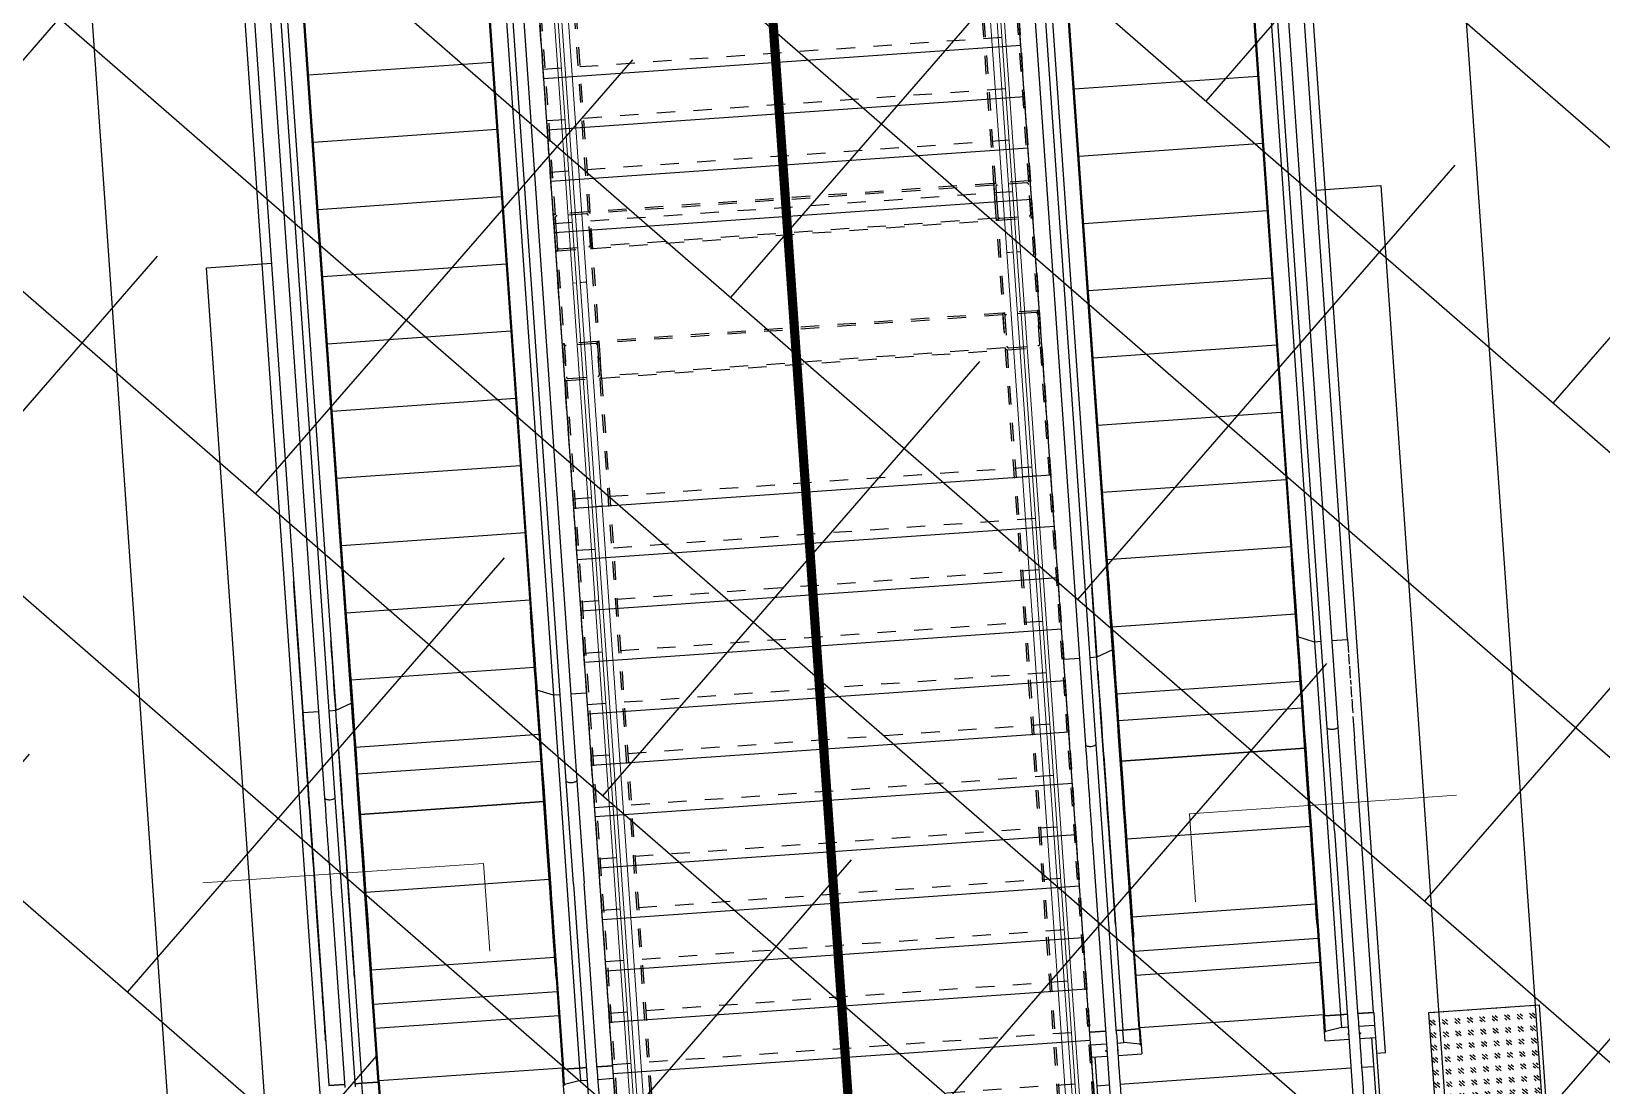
# Model space of a CAD drawing. Header units: millimetres. Extents: x 50357 to 985146, y 723188 to 1803594.
# Drawn here: x 834548.8 to 834557.34, y 818121.44 to 818127.16 of the extents above; entities that cross this region are included whole.
import ezdxf
from ezdxf.xclip import XClip

# ---------------------------------------------------------------- set-up
doc = ezdxf.new("R2010")
doc.units = ezdxf.units.MM
doc.header["$LTSCALE"] = 3
doc.header["$MEASUREMENT"] = 0
for name, pattern in [('DASHED2', [0.375, 0.25, -0.125]), ('Grid Line', [22.225, 12.7, -3.175, 3.175, -3.175]), ('XXASB-PIW-ARC-DWG-1012-MWP-XXXX-WS3-XC$0$XXXXX-PIW-P-ASB_BRIDGE_STAIR_ESCALATOR-XXX$0$Member Hidden', [4.5, 2.5, -2])]:
    doc.linetypes.add(name, pattern=pattern)
doc.layers.add('-Excluded area line', color=7, linetype='DASHED2', lineweight=40)
doc.layers.add('-Section line', color=7, linetype='Continuous')
doc.layers.add('00_Xref', color=7, linetype='Continuous')
for name, color, linetype, true_color in [('WKD071__', 7, 'Continuous', 0x6e6e6e), ('XXASB-PIW-ARC-DWG-1012-MWP-XXXX-WS3-XC$0$XXXXX-PIW-P-ASB_BRIDGE_STAIR_ESCALATOR-XXX$0$A-GENM', 7, 'Continuous', 0x6e6e6e), ('XXASB-PIW-ARC-DWG-1012-MWP-XXXX-WS3-XC$0$XXXXX-PIW-P-ASB_BRIDGE_STAIR_ESCALATOR-XXX$0$ADS240', 7, 'XXASB-PIW-ARC-DWG-1012-MWP-XXXX-WS3-XC$0$XXXXX-PIW-P-ASB_BRIDGE_STAIR_ESCALATOR-XXX$0$Member Hidden', 0x6e6e6e), ('XXASB-PIW-ARC-DWG-1012-MWP-XXXX-WS3-XC$0$XXXXX-PIW-P-ASB_BRIDGE_STAIR_ESCALATOR-XXX$0$ADS240_F', 7, 'Continuous', 0x6e6e6e), ('XXASB-PIW-ARC-DWG-1012-MWP-XXXX-WS3-XC$0$XXXXX-PIW-P-ASB_BRIDGE_STAIR_ESCALATOR-XXX$0$ADS292_H', 7, 'XXASB-PIW-ARC-DWG-1012-MWP-XXXX-WS3-XC$0$XXXXX-PIW-P-ASB_BRIDGE_STAIR_ESCALATOR-XXX$0$Member Hidden', 0x6e6e6e), ('XXASB-PIW-ARC-DWG-1012-MWP-XXXX-WS3-XC$0$XXXXX-PIW-P-ASB_BRIDGE_STAIR_ESCALATOR-XXX$0$ADS292_H1', 7, 'XXASB-PIW-ARC-DWG-1012-MWP-XXXX-WS3-XC$0$XXXXX-PIW-P-ASB_BRIDGE_STAIR_ESCALATOR-XXX$0$Member Hidden', 0x6e6e6e), ('XXASB-PIW-ARC-DWG-1012-MWP-XXXX-WS3-XC$0$XXXXX-PIW-P-ASB_BRIDGE_STAIR_ESCALATOR-XXX$0$M-EQPM', 7, 'Continuous', 0x6e6e6e), ('XXASB-PIW-ARC-DWG-1012-MWP-XXXX-WS3-XC$0$XXXXX-PIW-P-ASB_BRIDGE_STAIR_ESCALATOR-XXX$0$Q-SPCQ', 7, 'Continuous', 0x6e6e6e), ('XXASB-PIW-ARC-DWG-1012-MWP-XXXX-WS3-XC$0$XXXXX-PIW-P-ASB_BRIDGE_STAIR_ESCALATOR-XXX$0$Q-SPCQ-1', 7, 'Continuous', 0x6e6e6e)]:
    doc.layers.add(name, color=color, linetype=linetype, true_color=true_color)
doc.layers.add('XXASB-PIW-ARC-DWG-1012-MWP-XXXX-WS3-XC$0$ADS030__', color=7, linetype='Continuous', lineweight=13, true_color=0x6e6e6e)
doc.layers.add('XXASB-PIW-ARC-DWG-1012-MWP-XXXX-WS3-XC$0$XXXXX-PIW-P-ASB_BRIDGE_DECK_ARC-XXX$0$A-FLOR-HRAL', color=7, linetype='Continuous', lineweight=13, true_color=0x6e6e6e)

# ---------------------------------------------------------------- blocks, each defined once
blk = doc.blocks.new('x-baseplan')
blk.add_lwpolyline([(834550.5505, 818213.8099), (834557.1707, 818119.1058), (834549.7388, 818118.5863), (834547.9798, 818143.7498), (834547.5808, 818143.722), (834547.5407, 818144.2956), (834539.9643, 818143.7659), (834540.0207, 818142.9597), (834532.4541, 818142.4509), (834523.9731, 818144.3196), (834526.2542, 818154.6723), (834539.4112, 818151.6754), (834539.6457, 818148.3218), (834547.2222, 818148.8514), (834547.1833, 818149.4081), (834547.5823, 818149.436), (834542.9962, 818215.0413), (834543.2207, 818215.057), (834550.326, 818213.7942), (834550.5505, 818213.8099)])
blk = doc.blocks.new('XXASB-PIW-ARC-DWG-1012-MWP-XXXX-WS3-XC$0$XXXXX-PIW-P-ASB_BRIDGE_DECK_ARC-XXX$0$HANDRAIL - HANDRAIL-3273728-DECK F_F_L__ARC')
at = {"layer": 'XXASB-PIW-ARC-DWG-1012-MWP-XXXX-WS3-XC$0$XXXXX-PIW-P-ASB_BRIDGE_DECK_ARC-XXX$0$A-FLOR-HRAL'}
for p, q in [((-668972.4, 86090.1), (-668972.5, 81890.1)), ((-668937.5, 81890.1), (-668937.4, 86090.1)), ((-668917.5, 81887.6), (-668917.4, 86087.6)), ((-668917.5, 81887.6), (-668917.4, 86087.6)), ((-668897.4, 86087.6), (-668897.5, 81887.6)), ((-668972.5, 81890.1), (-668972.5, 80670.1)), ((-668937.5, 80670.1), (-668937.5, 81890.1)), ((-668917.5, 80667.6), (-668917.5, 81887.6)), ((-668917.5, 80667.6), (-668917.5, 81887.6)), ((-668897.5, 81887.6), (-668917.5, 81887.6)), ((-668897.5, 81887.6), (-668897.5, 80667.6)), ((-668972.5, 80670.1), (-668972.5, 76470.1)), ((-668937.5, 76470.1), (-668937.5, 80670.1)), ((-668917.5, 76187.7), (-668917.5, 80667.6)), ((-668917.5, 76187.7), (-668917.5, 80667.6)), ((-668917.5, 80667.6), (-668897.5, 80667.6)), ((-668897.5, 80667.6), (-668897.5, 76187.7))]:
    blk.add_line(p, q, dxfattribs=at)
for points in [[(-668962.5, 81887.6), (-668964.2, 81887.6), (-668966.8, 81887.8), (-668969.6, 81888.3), (-668971.2, 81888.8), (-668972.2, 81889.4), (-668972.5, 81889.9), (-668972.5, 81890.1)], [(-668962.5, 80667.6), (-668964.2, 80667.6), (-668966.8, 80667.8), (-668969.6, 80668.3), (-668971.2, 80668.8), (-668972.2, 80669.4), (-668972.5, 80669.9), (-668972.5, 80670.1)]]:
    blk.add_open_spline(points, degree=3, knots=[0, 0, 0, 0, 0.1666667, 0.25, 0.3333333, 0.4166667, 0.5, 0.5, 0.5, 0.5], dxfattribs=at)
for points in [[(-668937.5, 81890.1), (-668937.5, 81889.9), (-668937.7, 81889.4), (-668938.7, 81888.8), (-668940.3, 81888.3), (-668957.4, 81887.9), (-668959.8, 81887.6), (-668961.6, 81887.6), (-668962.5, 81887.6)], [(-668937.5, 80670.1), (-668937.5, 80669.9), (-668937.7, 80669.4), (-668938.7, 80668.8), (-668940.3, 80668.3), (-668957.4, 80667.9), (-668959.9, 80667.6), (-668961.6, 80667.6), (-668962.5, 80667.6)]]:
    blk.add_open_spline(points, degree=3, dxfattribs=at)
blk = doc.blocks.new('XXASB-PIW-ARC-DWG-1012-MWP-XXXX-WS3-XC$0$XXXXX-PIW-P-ASB_BRIDGE_DECK_ARC-XXX$0$HANDRAIL1 - HANDRAIL-3274031-DECK F_F_L__ARC')
at = {"layer": 'XXASB-PIW-ARC-DWG-1012-MWP-XXXX-WS3-XC$0$XXXXX-PIW-P-ASB_BRIDGE_DECK_ARC-XXX$0$A-FLOR-HRAL'}
for p, q in [((-671148, 81887.6), (-671148, 86087.6)), ((-671128, 81887.6), (-671128, 86087.6)), ((-671128, 86087.6), (-671128, 81887.6)), ((-671108, 86090.1), (-671108, 81890.1)), ((-671073, 81890.1), (-671073, 86090.1)), ((-671148, 80667.6), (-671148, 81887.6)), ((-671128, 81887.6), (-671148, 81887.6)), ((-671128, 80667.6), (-671128, 81887.6)), ((-671128, 81887.6), (-671128, 80667.6)), ((-671108, 81890.1), (-671108, 80670.1)), ((-671073, 80670.1), (-671073, 81890.1)), ((-671148, 76167.6), (-671148, 80667.6)), ((-671148, 80667.6), (-671128, 80667.6)), ((-671128, 80667.6), (-671128, 76167.6)), ((-671108, 80670.1), (-671108, 76470.1)), ((-671073, 76470.1), (-671073, 80670.1))]:
    blk.add_line(p, q, dxfattribs=at)
for points in [[(-671098, 81887.6), (-671099.7, 81887.6), (-671102.4, 81887.8), (-671105.1, 81888.3), (-671106.8, 81888.8), (-671107.8, 81889.4), (-671108, 81889.9), (-671108, 81890.1)], [(-671098, 80667.6), (-671099.7, 80667.6), (-671102.4, 80667.8), (-671105.2, 80668.3), (-671106.8, 80668.8), (-671107.8, 80669.4), (-671108, 80669.9), (-671108, 80670.1)]]:
    blk.add_open_spline(points, degree=3, knots=[0, 0, 0, 0, 0.1666667, 0.25, 0.3333333, 0.4166667, 0.5, 0.5, 0.5, 0.5], dxfattribs=at)
for points in [[(-671073, 81890.1), (-671073, 81889.9), (-671073.2, 81889.4), (-671074.2, 81888.8), (-671075.8, 81888.3), (-671077.9, 81887.9), (-671080.4, 81887.6), (-671097.1, 81887.6), (-671098, 81887.6)], [(-671073, 80670.1), (-671073, 80669.9), (-671073.2, 80669.4), (-671074.2, 80668.8), (-671075.8, 80668.3), (-671077.9, 80667.9), (-671080.4, 80667.6), (-671097.1, 80667.6), (-671098, 80667.6)]]:
    blk.add_open_spline(points, degree=3, dxfattribs=at)
blk = doc.blocks.new('XXASB-PIW-ARC-DWG-1012-MWP-XXXX-WS3-XC$0$XXXXX-PIW-P-ASB_BRIDGE_DECK_ARC-XXX')
at = {"layer": 'XXASB-PIW-ARC-DWG-1012-MWP-XXXX-WS3-XC$0$XXXXX-PIW-P-ASB_BRIDGE_DECK_ARC-XXX$0$A-FLOR-HRAL', "rotation": 3.999000000000387}
for name, p in [('XXASB-PIW-ARC-DWG-1012-MWP-XXXX-WS3-XC$0$XXXXX-PIW-P-ASB_BRIDGE_DECK_ARC-XXX$0$HANDRAIL - HANDRAIL-3273728-DECK F_F_L__ARC', (835227159.6, 818090927.1)), ('XXASB-PIW-ARC-DWG-1012-MWP-XXXX-WS3-XC$0$XXXXX-PIW-P-ASB_BRIDGE_DECK_ARC-XXX$0$HANDRAIL1 - HANDRAIL-3274031-DECK F_F_L__ARC', (835226970.6, 818090913.9))]:
    blk.add_blockref(name, p, dxfattribs=at)
blk = doc.blocks.new('XXASB-PIW-ARC-DWG-1012-MWP-XXXX-WS3-XC$0$XXXXX-PIW-P-ASB_BRIDGE_STAIR_ESCALATOR-XXX$0$KONEGL-TravelMaster110_Escalator_Single_metric - TM110 - 101384-1810381-DECK F_F_L__STR')
at = {"layer": 'XXASB-PIW-ARC-DWG-1012-MWP-XXXX-WS3-XC$0$XXXXX-PIW-P-ASB_BRIDGE_STAIR_ESCALATOR-XXX$0$Q-SPCQ-1'}
h = blk.add_hatch(dxfattribs=at)
h.set_pattern_fill('FP_2', color=256, style=0, pattern_type=2)
h.set_pattern_definition([(270, (-87448.5, -668099.4), (300, 2e-14), [])])
h.paths.add_polyline_path([(-10278.6, 687.4), (-9957.2, 687.4), (-9957.2, 755), (-10278.6, 755)], flags=0)
h.paths.add_polyline_path([(-11111.5, -755), (-9957.2, -755), (-9957.2, -687.4), (-10293.5, -686.3), (-10299.4, -683.1), (-10303.5, -679.3), (-10310.2, -666.3), (-10309.7, -648.6), (-10307, -642.2), (-10300.6, -634.3), (-10290.9, -629.2), (-9957.2, -628.2), (-9957.2, -500), (-9530.7, -500), (-9530.7, 500), (-9957.2, 500), (-9957.2, 629.2), (-10292.2, 629.8), (-10300.6, 634.3), (-10307.7, 643.1), (-10311.1, 655), (-10311.1, 658.3), (-10309.7, 667.5), (-10302.5, 680.3), (-10297.9, 684.4), (-10290.9, 687.4), (-10278.6, 687.4), (-10278.6, 755), (-11111.5, 755), (-11111.5, 201.1)], flags=0)
for p, q in [((-9957.2, 773.5), (-9957.2, 687.4)), ((-9890.2, 773.5), (-9890.2, 687.4)), ((-9821.5, 773.5), (-9821.5, 687.3)), ((-9821.5, 687.3), (-9821.5, 771)), ((-7791.7, 687.4), (-7791.7, 771)), ((-9957.2, 755), (-11111.5, 755)), ((-9957.2, 755), (-11111.5, 755)), ((-9837.7, 687.4), (-10290.9, 687.4)), ((-8822.8, 687.4), (-9837.7, 687.4)), ((7327.3, 687.4), (-8262.6, 687.4)), ((-9957.2, 629.2), (-9957.2, 500)), ((-9890.2, 629.2), (-9890.2, 593.5)), ((-9837.7, 629.2), (-8822.8, 629.2)), ((-9821.5, 629.2), (-9821.5, 593.5)), ((-9821.5, 593.5), (-9821.5, 629.2)), ((-8822.8, 629.2), (-8262.6, 629.2)), ((-8262.6, 629.2), (7327.3, 629.2)), ((-7791.7, 593.5), (-7791.7, 629.2)), ((-9905.6, 505), (-9890.2, 593.5)), ((-9890.2, 593.5), (-9821.5, 593.5)), ((-9821.5, 593.5), (-9821.5, 505)), ((-9821.5, 505), (-9821.5, 593.5)), ((-8329, 593.5), (-9821.5, 593.5)), ((-7757, 505), (-7791.7, 593.5)), ((7574.3, 593.5), (-7791.7, 593.5)), ((-9909.5, 500), (-9957.2, 500)), ((-9909.5, 500), (-9908.6, 505)), ((-9821.5, 500), (-9909.5, 500)), ((-9908.6, 505), (-9905.6, 505)), ((-9821.5, 505), (-9905.6, 505)), ((-9821.5, 505), (-9821.5, 500)), ((-9821.5, 500), (-9821.5, 505)), ((-9821.5, 505), (-8329, 505)), ((-9821.5, 500), (-8329, 500)), ((-9530.7, -500), (-9530.7, 500)), ((-9530.7, -500), (-9530.7, 500)), ((-9399.7, -500), (-9399.7, 500)), ((-9210.7, 500), (-9210.7, -500)), ((-8787.1, 500), (-8787.1, -500)), ((-8363.5, -500), (-8363.5, 500)), ((-8363.5, 500), (-8363.5, -500)), ((-8143, 500), (-8143, -500)), ((-7997.5, 500), (-7997.5, -500)), ((-7757, 505), (7607.7, 505)), ((-7748.3, 500), (-7750.2, 505)), ((-7748.3, 500), (7616.1, 500)), ((-7631.4, 500), (-7631.4, -500)), ((-7265.3, 500), (-7265.3, -500)), ((-6899.2, 500), (-6899.2, -500)), ((-6533.1, 500), (-6533.1, -500)), ((-6167.1, 500), (-6167.1, -500)), ((-5801, 500), (-5801, -500)), ((-5434.9, 500), (-5434.9, -500)), ((-5068.8, 500), (-5068.8, -500)), ((-4702.7, 500), (-4702.7, -500)), ((-9957.2, -500), (-9909.5, -500)), ((-9957.2, -500), (-9957.2, -629.2)), ((-9909.5, -500), (-9821.5, -500)), ((-9908.6, -505), (-9909.5, -500)), ((-9905.6, -505), (-9908.6, -505)), ((-9890.2, -593.5), (-9905.6, -505)), ((-9905.6, -505), (-9821.5, -505)), ((-9821.5, -500), (-9821.5, -505)), ((-9821.5, -505), (-9821.5, -500)), ((-8329, -500), (-9821.5, -500)), ((-9821.5, -505), (-9821.5, -593.5)), ((-9821.5, -593.5), (-9821.5, -505)), ((-8329, -505), (-9821.5, -505)), ((-7791.7, -593.5), (-7757, -505)), ((7607.7, -505), (-7757, -505)), ((-7750.2, -505), (-7748.3, -500)), ((7616.1, -500), (-7748.3, -500)), ((-9821.5, -593.5), (-9890.2, -593.5)), ((-9890.2, -593.5), (-9890.2, -629.2)), ((-9821.5, -593.5), (-9821.5, -629.3)), ((-9821.5, -629.3), (-9821.5, -593.5)), ((-8329, -593.5), (-9821.5, -593.5)), ((-7791.7, -593.5), (-8329, -593.5)), ((-7791.7, -629.3), (-7791.7, -593.5)), ((7574.3, -593.5), (-7791.7, -593.5)), ((-9837.7, -629.2), (-10290.9, -629.2)), ((-8822.8, -629.2), (-9837.7, -629.2)), ((-8822.8, -629.2), (-8262.6, -629.2)), ((-8262.6, -629.2), (7327.3, -629.2)), ((-11111.5, -755), (-9957.2, -755)), ((-11111.5, -755), (-9957.2, -755)), ((-9957.2, -687.4), (-9957.2, -773.6)), ((-9890.2, -687.4), (-9890.2, -773.6)), ((-9837.7, -687.4), (-8822.8, -687.4)), ((-9821.5, -687.4), (-9821.5, -773.6)), ((-9821.5, -771), (-9821.5, -687.4)), ((-8262.6, -687.4), (-8822.8, -687.4)), ((7327.3, -687.4), (-8262.6, -687.4)), ((-7791.7, -771), (-7791.7, -687.3)), ((-9957.2, -773.5), (-11111.5, -773.5)), ((-9890.2, -773.6), (-9957.2, -773.6)), ((-9821.5, -773.6), (-9890.2, -773.6)), ((-9821.5, -773.5), (-8329, -773.5)), ((-8209.5, -773.5), (-8329, -773.5)), ((-8045.9, -773.5), (-8103.8, -773.5)), ((-8012.4, -773.5), (-8034.7, -773.5)), ((-7935, -773.5), (-8001.2, -773.5)), ((-7870.9, -773.5), (-7924.3, -773.5)), ((-7790.5, -773.5), (-7860.8, -773.5)), ((-7790.5, -773.5), (7575.6, -773.5))]:
    blk.add_line(p, q, dxfattribs=at)
for centre, major_axis, start_param, end_param in [((-9821.5, 771), (0, 2.5), 4.712389, 4.72911), ((-8822.8, 687.4), (-1019, 0), 4.130433, 4.712389), ((-9837.7, 629.2), (-454.8, 0), 4.712389, 6.200512), ((-8329, 593.5), (917.6, 0), 1.041127, 6.283185), ((-8329, -500), (997.6, 0), 1.043654, 6.283185), ((-8329, -505), (981.6, 0), 0, 5.401656), ((-9837.7, -687.4), (-454.8, 0), 4.712389, 6.200512), ((-9821.5, -771), (0, 2.5), 4.712389, 8.111931), ((-8329, -773.5), (-1250, 0), 4.540642, 4.600999)]:
    blk.add_ellipse(centre, major_axis=major_axis, ratio=0.000001, start_param=start_param, end_param=end_param, dxfattribs=at)
for centre, major_axis in [((-8329, 500), (997.6, 0)), ((-8329, 505), (981.6, 0))]:
    blk.add_ellipse(centre, major_axis=major_axis, ratio=0.000001, dxfattribs=at)
for points in [[(-7791.7, 771), (-7791.7, 771.4), (-7791.6, 772.3), (-7791.1, 773.3), (-7790.6, 773.5), (-7790.4, 773.5)], [(-7790.4, -773.5), (-7790.6, -773.5), (-7791.1, -773.3), (-7791.6, -772.3), (-7791.7, -771.4), (-7791.7, -771)]]:
    blk.add_open_spline(points, degree=3, dxfattribs=at)
for points, knots in [([(-9932.7, 687.6), (-9932.6, 687.9), (-9932.5, 688.5), (-9932.3, 689.1), (-9932.1, 689.8), (-9931.9, 690.5), (-9931.6, 691.3), (-9931.2, 691.9), (-9930.9, 692.5), (-9930.6, 693), (-9930.1, 693.6), (-9929.2, 694.2), (-9928.3, 694.2), (-9927.4, 693.5), (-9926.9, 693), (-9926.5, 692.4), (-9926.1, 691.6), (-9925.7, 690.7), (-9925.4, 689.9), (-9925.3, 689.5), (-9925.1, 688.8), (-9924.9, 688.1), (-9924.8, 687.6)], [0.1687934, 0.1687934, 0.1687934, 0.1687934, 0.1944444, 0.2083333, 0.2222222, 0.25, 0.2777778, 0.3055556, 0.3333333, 0.3611111, 0.3888889, 0.4444444, 0.5555556, 0.6111111, 0.6388889, 0.6666667, 0.7083333, 0.75, 0.7708333, 0.78125, 0.7916667, 0.8312947, 0.8312947, 0.8312947, 0.8312947]), ([(-8262.6, 687.4), (-8263.8, 686.4), (-8266.1, 683.9), (-8268.9, 678.8), (-8271, 672.6), (-8272.8, 663.3), (-8272.8, 650.7), (-8269.2, 637.2), (-8265, 631.2), (-8262.6, 629.2)], [0, 0, 0, 0, 0.1, 0.2, 0.3, 0.4, 0.6, 0.8, 1, 1, 1, 1]), ([(-9926.6, 628.2), (-9926.7, 628), (-9926.9, 627.7), (-9927.4, 627.2), (-9928.3, 626.5), (-9929.2, 626.5), (-9930.1, 627.1), (-9930.6, 627.7), (-9930.8, 628), (-9930.9, 628.2)], [0.3333333, 0.3333333, 0.3333333, 0.3333333, 0.3611111, 0.3888889, 0.4444444, 0.5555556, 0.6111111, 0.6388889, 0.6666667, 0.6666667, 0.6666667, 0.6666667]), ([(-9930.9, -628.2), (-9930.8, -628), (-9930.6, -627.7), (-9930.1, -627.1), (-9929.2, -626.5), (-9928.3, -626.5), (-9927.4, -627.2), (-9926.9, -627.7), (-9926.7, -628), (-9926.6, -628.2)], [0.3333333, 0.3333333, 0.3333333, 0.3333333, 0.3611111, 0.3888889, 0.4444444, 0.5555556, 0.6111111, 0.6388889, 0.6666667, 0.6666667, 0.6666667, 0.6666667]), ([(-8262.6, -687.4), (-8265.6, -684.9), (-8270.7, -676.7), (-8273.1, -661.4), (-8272.2, -649.1), (-8270.1, -640.7), (-8266.9, -633.7), (-8264.1, -630.4), (-8262.6, -629.2)], [-1, -1, -1, -1, -0.75, -0.5, -0.375, -0.25, -0.125, 0, 0, 0, 0]), ([(-9924.8, -687.6), (-9924.9, -687.9), (-9925, -688.5), (-9925.2, -689.1), (-9925.4, -689.8), (-9925.6, -690.5), (-9925.9, -691.3), (-9926.3, -691.9), (-9926.6, -692.5), (-9926.9, -693), (-9927.4, -693.5), (-9928.3, -694.2), (-9929.2, -694.2), (-9930.1, -693.6), (-9930.6, -693), (-9931, -692.5), (-9931.4, -691.6), (-9931.8, -690.7), (-9932.1, -689.9), (-9932.2, -689.5), (-9932.4, -688.8), (-9932.6, -688.1), (-9932.7, -687.6)], [0.1683822, 0.1683822, 0.1683822, 0.1683822, 0.1944444, 0.2083333, 0.2222222, 0.25, 0.2777778, 0.3055556, 0.3333333, 0.3611111, 0.3888889, 0.4444444, 0.5555556, 0.6111111, 0.6388889, 0.6666667, 0.7083333, 0.75, 0.7708333, 0.78125, 0.7916667, 0.8315295, 0.8315295, 0.8315295, 0.8315295])]:
    blk.add_open_spline(points, degree=3, knots=knots, dxfattribs=at)
blk = doc.blocks.new('XXASB-PIW-ARC-DWG-1012-MWP-XXXX-WS3-XC$0$XXXXX-PIW-P-ASB_BRIDGE_STAIR_ESCALATOR-XXX$0$KONEGL-TravelMaster110_Escalator_Single_metric - TM110 - 101384-V1-DECK F_F_L__STR')
at = {"layer": 'XXASB-PIW-ARC-DWG-1012-MWP-XXXX-WS3-XC$0$XXXXX-PIW-P-ASB_BRIDGE_STAIR_ESCALATOR-XXX$0$Q-SPCQ-1'}
h = blk.add_hatch(dxfattribs=at)
h.set_pattern_fill('FP_3', color=256, style=0, pattern_type=2)
h.set_pattern_definition([(270, (-87448.5, -671946.4), (300, 2e-14), [])])
h.paths.add_polyline_path([(-10172.3, -755), (-9957.2, -755), (-9957.2, -687.4), (-10172.3, -687.4)], flags=0)
h.paths.add_polyline_path([(-10266.3, -755), (-10172.3, -755), (-10172.3, -687.4), (-10266.3, -687.4)], flags=0)
h.paths.add_polyline_path([(-11111.5, -755), (-10266.3, -755), (-10266.3, -687.4), (-10293.5, -686.3), (-10299.4, -683.1), (-10303.5, -679.3), (-10310.2, -666.3), (-10309.7, -648.6), (-10307, -642.2), (-10300.6, -634.3), (-10290.9, -629.2), (-9957.2, -628.2), (-9957.2, -500), (-9530.7, -500), (-9530.7, 500), (-9957.2, 500), (-9957.2, 629.2), (-10292.2, 629.8), (-10300.6, 634.3), (-10307.7, 643.1), (-10311.1, 655), (-10311.1, 658.3), (-10309.7, 667.5), (-10302.5, 680.3), (-10297.9, 684.4), (-10290.9, 687.4), (-9957.2, 687.4), (-9957.2, 755), (-11111.5, 755), (-11111.5, 44.8)], flags=0)
for p, q in [((-9821.5, 773.6), (-9821.5, 687.3)), ((-8329, 773.5), (-9821.5, 773.5)), ((-9821.5, 687.3), (-9821.5, 771)), ((-8329, 773.5), (-8269.1, 773.5)), ((-8257.2, 773.5), (-8233.2, 773.5)), ((-8115.4, 773.5), (-8045.9, 773.5)), ((-8023.6, 773.5), (-7945.7, 773.5)), ((-7935, 773.5), (-7913.6, 773.5)), ((-7881.6, 773.5), (-7790.4, 773.5)), ((-7791.7, 687.4), (-7791.7, 771)), ((7575.6, 773.5), (-7790.4, 773.5)), ((-8822.8, 687.4), (-9837.7, 687.4)), ((7327.3, 687.4), (-8262.6, 687.4)), ((-9837.7, 629.2), (-8822.8, 629.2)), ((-9821.5, 629.2), (-9821.5, 593.5)), ((-9821.5, 593.5), (-9821.5, 629.2)), ((-8822.8, 629.2), (-8262.6, 629.2)), ((-8262.6, 629.2), (7327.3, 629.2)), ((-7791.7, 593.5), (-7791.7, 629.2)), ((-9890.2, 593.5), (-9821.5, 593.5)), ((-9821.5, 593.5), (-9821.5, 505)), ((-9821.5, 505), (-9821.5, 593.5)), ((-8329, 593.5), (-9821.5, 593.5)), ((-7757, 505), (-7791.7, 593.5)), ((7574.3, 593.5), (-7791.7, 593.5)), ((-9821.5, 500), (-9909.5, 500)), ((-9821.5, 505), (-9905.6, 505)), ((-9821.5, 505), (-9821.5, 500)), ((-9821.5, 500), (-9821.5, 505)), ((-9821.5, 505), (-8329, 505)), ((-9821.5, 500), (-8329, 500)), ((-9530.7, -500), (-9530.7, 500)), ((-9530.7, -500), (-9530.7, 500)), ((-9399.7, -500), (-9399.7, 500)), ((-9210.7, 500), (-9210.7, -500)), ((-8787.1, 500), (-8787.1, -500)), ((-8363.5, -500), (-8363.5, 500)), ((-8363.5, 500), (-8363.5, -500)), ((-8143, 500), (-8143, -500)), ((-7997.5, 500), (-7997.5, -500)), ((-7757, 505), (7607.7, 505)), ((-7748.3, 500), (-7750.2, 505)), ((-7748.3, 500), (7616.1, 500)), ((-7631.4, 500), (-7631.4, -500)), ((-7265.3, 500), (-7265.3, -500)), ((-6899.2, 500), (-6899.2, -500)), ((-6533.1, 500), (-6533.1, -500)), ((-6167.1, 500), (-6167.1, -500)), ((-5801, 500), (-5801, -500)), ((-5434.9, 500), (-5434.9, -500)), ((-5068.8, 500), (-5068.8, -500)), ((-4702.7, 500), (-4702.7, -500)), ((-4336.6, 500), (-4336.6, -500)), ((-9957.2, -500), (-9909.5, -500)), ((-9909.5, -500), (-9821.5, -500)), ((-9908.6, -505), (-9909.5, -500)), ((-9905.6, -505), (-9908.6, -505)), ((-9890.2, -593.5), (-9905.6, -505)), ((-9905.6, -505), (-9821.5, -505)), ((-9821.5, -500), (-9821.5, -505)), ((-9821.5, -505), (-9821.5, -500)), ((-8329, -500), (-9821.5, -500)), ((-9821.5, -505), (-9821.5, -593.5)), ((-9821.5, -593.5), (-9821.5, -505)), ((-8329, -505), (-9821.5, -505)), ((-7791.7, -593.5), (-7757, -505)), ((7607.7, -505), (-7757, -505)), ((-7750.2, -505), (-7748.3, -500)), ((7616.1, -500), (-7748.3, -500)), ((-9821.5, -593.5), (-9890.2, -593.5)), ((-9890.2, -593.5), (-9890.2, -629.2)), ((-9821.5, -593.5), (-9821.5, -629.3)), ((-9821.5, -629.3), (-9821.5, -593.5)), ((-8329, -593.5), (-9821.5, -593.5)), ((-7791.7, -593.5), (-8329, -593.5)), ((-7791.7, -629.3), (-7791.7, -593.5)), ((7574.3, -593.5), (-7791.7, -593.5)), ((-9837.7, -629.2), (-10290.9, -629.2)), ((-8822.8, -629.2), (-9837.7, -629.2)), ((-8822.8, -629.2), (-8262.6, -629.2)), ((-8262.6, -629.2), (7327.3, -629.2)), ((-9890.2, -687.4), (-9890.2, -773.5)), ((-9837.7, -687.4), (-8822.8, -687.4)), ((-9821.5, -687.4), (-9821.5, -773.5)), ((-9821.5, -771), (-9821.5, -687.4)), ((-8262.6, -687.4), (-8822.8, -687.4)), ((7327.3, -687.4), (-8262.6, -687.4)), ((-7791.7, -771), (-7791.7, -687.3))]:
    blk.add_line(p, q, dxfattribs=at)
for centre, major_axis, start_param, end_param in [((-9821.5, 771), (0, 2.5), 4.712389, 4.72911), ((-8329, 773.5), (-1250, 0), 1.593042, 4.588151), ((-8822.8, 687.4), (-1019, 0), 4.130433, 4.712389), ((-8329, 593.5), (917.6, 0), 1.041127, 6.283185), ((-8329, -500), (997.6, 0), 1.043654, 6.283185), ((-8329, -505), (981.6, 0), 0, 5.401656), ((-9837.7, -687.4), (-454.8, 0), 4.712389, 6.200512), ((-9821.5, -771), (0, 2.5), 4.712389, 8.111931)]:
    blk.add_ellipse(centre, major_axis=major_axis, ratio=0.000001, start_param=start_param, end_param=end_param, dxfattribs=at)
for centre, major_axis in [((-8329, 773.5), (-1250, 0)), ((-8329, 500), (997.6, 0)), ((-8329, 505), (981.6, 0))]:
    blk.add_ellipse(centre, major_axis=major_axis, ratio=0.000001, dxfattribs=at)
for points in [[(-7791.7, 771), (-7791.7, 771.4), (-7791.6, 772.3), (-7791.1, 773.3), (-7790.6, 773.5), (-7790.4, 773.5)], [(-7791, -773.2), (-7791.3, -772.9), (-7791.6, -772.3), (-7791.7, -771.4), (-7791.7, -771)]]:
    blk.add_open_spline(points, degree=3, dxfattribs=at)
for points, knots in [([(-8262.6, 687.4), (-8263.8, 686.4), (-8266.1, 683.9), (-8268.9, 678.8), (-8271, 672.6), (-8272.8, 663.3), (-8272.8, 650.7), (-8269.2, 637.2), (-8265, 631.2), (-8262.6, 629.2)], [0, 0, 0, 0, 0.1, 0.2, 0.3, 0.4, 0.6, 0.8, 1, 1, 1, 1]), ([(-8262.6, -687.4), (-8265.6, -684.9), (-8270.7, -676.7), (-8273.1, -661.4), (-8272.2, -649.1), (-8270.1, -640.7), (-8266.9, -633.7), (-8264.1, -630.4), (-8262.6, -629.2)], [-1, -1, -1, -1, -0.75, -0.5, -0.375, -0.25, -0.125, 0, 0, 0, 0])]:
    blk.add_open_spline(points, degree=3, knots=knots, dxfattribs=at)
blk = doc.blocks.new('XXASB-PIW-ARC-DWG-1012-MWP-XXXX-WS3-XC$0$XXXXX-PIW-P-ASB_BRIDGE_STAIR_ESCALATOR-XXX$0$Square Hollow Sections - SHS 200x200x10-V38-DECK F_F_L__STR')
at = {"layer": 'XXASB-PIW-ARC-DWG-1012-MWP-XXXX-WS3-XC$0$XXXXX-PIW-P-ASB_BRIDGE_STAIR_ESCALATOR-XXX$0$ADS292_H'}
for p, q in [((-1100.3, -100), (-1100.3, 100)), ((1099.8, 100), (-1100.3, 100)), ((1099.8, 90), (-1100.3, 90)), ((1099.8, 100), (1099.8, -100)), ((1099.8, -90), (-1100.3, -90)), ((-1100.3, -100), (1099.8, -100))]:
    blk.add_line(p, q, dxfattribs=at)
blk = doc.blocks.new('XXASB-PIW-ARC-DWG-1012-MWP-XXXX-WS3-XC$0$XXXXX-PIW-P-ASB_BRIDGE_STAIR_ESCALATOR-XXX$0$A$C1D6126A4')
at = {"layer": 'XXASB-PIW-ARC-DWG-1012-MWP-XXXX-WS3-XC$0$XXXXX-PIW-P-ASB_BRIDGE_STAIR_ESCALATOR-XXX$0$ADS240_F'}
for p, q in [((834554618.2, 818120845), (834553171.9, 818141534.5)), ((834552024.5, 818120663.7), (834550578.3, 818141353.2)), ((834551588, 818126908.5), (834554181.7, 818127089.8)), ((834551607.5, 818126629.1), (834554201.2, 818126810.5)), ((834551627.1, 818126349.8), (834554220.7, 818126531.1)), ((834551646.6, 818126070.5), (834554240.3, 818126251.8)), ((834551751.2, 818124574.2), (834554344.9, 818124755.5)), ((834551770.7, 818124294.8), (834554364.4, 818124476.1)), ((834551790.2, 818124015.5), (834554383.9, 818124196.8)), ((834551809.8, 818123736.2), (834554403.4, 818123917.5)), ((834551829.3, 818123456.9), (834554423, 818123638.2)), ((834551848.8, 818123177.6), (834554442.5, 818123358.9)), ((834551868.3, 818122898.2), (834554462, 818123079.6)), ((834551887.9, 818122618.9), (834554481.5, 818122800.2)), ((834551907.4, 818122339.6), (834554501.1, 818122520.9)), ((834551926.9, 818122060.3), (834554520.6, 818122241.6)), ((834551946.4, 818121781), (834554540.1, 818121962.3)), ((834551966, 818121501.7), (834554559.6, 818121683))]:
    blk.add_line(p, q, dxfattribs=at)
blk = doc.blocks.new('XXASB-PIW-ARC-DWG-1012-MWP-XXXX-WS3-XC$0$XXXXX-PIW-P-ASB_BRIDGE_STAIR_ESCALATOR-XXX$0$200x200x10 SHS')
at = {"layer": 'XXASB-PIW-ARC-DWG-1012-MWP-XXXX-WS3-XC$0$XXXXX-PIW-P-ASB_BRIDGE_STAIR_ESCALATOR-XXX$0$ADS292_H1', "ltscale": 0.3}
blk.add_lwpolyline([(90, 0), (-90, 0, 0.414214), (-100, -10), (-100, -190, 0.414214), (-90, -200), (90, -200, 0.414214), (100, -190), (100, -10, 0.414214)], format="xyb", close=True, dxfattribs=at)
at = {"layer": 'XXASB-PIW-ARC-DWG-1012-MWP-XXXX-WS3-XC$0$XXXXX-PIW-P-ASB_BRIDGE_STAIR_ESCALATOR-XXX$0$ADS292_H1', "ltscale": 0.2}
blk.add_lwpolyline([(80, -10), (-80, -10, 0.414214), (-90, -20), (-90, -180, 0.414214), (-80, -190), (80, -190, 0.414214), (90, -180), (90, -20, 0.414214)], format="xyb", close=True, dxfattribs=at)
blk = doc.blocks.new('XXASB-PIW-ARC-DWG-1012-MWP-XXXX-WS3-XC$0$XXXXX-PIW-P-ASB_BRIDGE_STAIR_ESCALATOR-XXX')
at = {"layer": 'XXASB-PIW-ARC-DWG-1012-MWP-XXXX-WS3-XC$0$XXXXX-PIW-P-ASB_BRIDGE_STAIR_ESCALATOR-XXX$0$Q-SPCQ'}
h = blk.add_hatch(dxfattribs=at)
h.set_pattern_fill('GOST_GLASS', color=256, scale=8, angle=93.99871)
h.set_pattern_definition([(138.998705, (834732796.246, 817758944.717), (-4.733696, 67.717), [40, -56]), (138.998705, (834732795.063, 817758961.646), (-4.733696, 67.717), [16, -80]), (138.998705, (834732779.317, 817758943.534), (-4.733696, 67.717), [16, -80])])
h.paths.add_polyline_path([(834557150.4, 818119711.8), (834554734.3, 818119542.9), (834554692.5, 818120141.4), (834556510, 818120268.5), (834556400.6, 818121833.7), (834556999.1, 818121875.5)])
at = {"layer": 'XXASB-PIW-ARC-DWG-1012-MWP-XXXX-WS3-XC$0$XXXXX-PIW-P-ASB_BRIDGE_STAIR_ESCALATOR-XXX$0$A-GENM'}
for points in [[(834556115.3, 818121613.3), (834556165.2, 818121616.8), (834554798, 818141174), (834554897.8, 818141181), (834554789.8, 818142726.2), (834554640.1, 818142715.8)], [(834550435.1, 818121216.2), (834550385.3, 818121212.7), (834549018.1, 818140770), (834548918.4, 818140763), (834548810.4, 818142308.3), (834548960, 818142318.7)]]:
    blk.add_lwpolyline(points, dxfattribs=at)
at = {"layer": 'XXASB-PIW-ARC-DWG-1012-MWP-XXXX-WS3-XC$0$XXXXX-PIW-P-ASB_BRIDGE_STAIR_ESCALATOR-XXX$0$ADS240'}
for p, q in [((834554614.7, 818120894.9), (834553168.4, 818141584.4)), ((834552021.1, 818120713.6), (834550574.8, 818141403.1)), ((834551584.5, 818126958.3), (834554178.2, 818127139.6)), ((834551604, 818126679), (834554197.7, 818126860.3)), ((834551623.6, 818126399.7), (834554217.2, 818126581)), ((834551643.1, 818126120.4), (834554236.8, 818126301.7)), ((834551747.7, 818124624), (834554341.4, 818124805.3)), ((834551767.2, 818124344.7), (834554360.9, 818124526)), ((834551786.7, 818124065.4), (834554380.4, 818124246.7)), ((834551806.3, 818123786.1), (834554399.9, 818123967.4)), ((834551825.8, 818123506.8), (834554419.5, 818123688.1)), ((834551845.3, 818123227.4), (834554439, 818123408.8)), ((834551864.8, 818122948.1), (834554458.5, 818123129.4)), ((834551884.4, 818122668.8), (834554478, 818122850.1)), ((834551903.9, 818122389.5), (834554497.6, 818122570.8)), ((834551923.4, 818122110.2), (834554517.1, 818122291.5)), ((834551942.9, 818121830.9), (834554536.6, 818122012.2)), ((834551962.5, 818121551.5), (834554556.1, 818121732.8)), ((834551982, 818121272.2), (834554575.7, 818121453.5))]:
    blk.add_line(p, q, dxfattribs=at)
at = {"layer": 'XXASB-PIW-ARC-DWG-1012-MWP-XXXX-WS3-XC$0$XXXXX-PIW-P-ASB_BRIDGE_STAIR_ESCALATOR-XXX$0$ADS292_H'}
for p, q in [((834553100.9, 818142407.7), (834554608.2, 818120844.3)), ((834553110.8, 818142408.4), (834554618.2, 818120845)), ((834552911.3, 818142394.4), (834554418.7, 818120831.1)), ((834552921.3, 818142395.1), (834554428.7, 818120831.8)), ((834550517.2, 818142227.1), (834552024.5, 818120663.7)), ((834550527.1, 818142227.8), (834552034.5, 818120664.4)), ((834550706.7, 818142240.3), (834552214.1, 818120677)), ((834550716.7, 818142241), (834552224.1, 818120677.6))]:
    blk.add_line(p, q, dxfattribs=at)
at = {"layer": 'XXASB-PIW-ARC-DWG-1012-MWP-XXXX-WS3-XC$0$XXXXX-PIW-P-ASB_BRIDGE_STAIR_ESCALATOR-XXX$0$M-EQPM'}
for p, q in [((834555787.5, 818126301.8), (834556139.7, 818126326.5)), ((834556139.7, 818126326.5), (834556627.8, 818119343.5)), ((834549755.2, 818125880.2), (834550107.4, 818125904.8)), ((834550243.4, 818118897.2), (834549755.2, 818125880.2))]:
    blk.add_line(p, q, dxfattribs=at)
at = {"layer": 'XXASB-PIW-ARC-DWG-1012-MWP-XXXX-WS3-XC$0$XXXXX-PIW-P-ASB_BRIDGE_STAIR_ESCALATOR-XXX$0$Q-SPCQ'}
blk.add_lwpolyline([(834557150.4, 818119711.8), (834554734.3, 818119542.9), (834554692.5, 818120141.4), (834556510, 818120268.5), (834556400.6, 818121833.7), (834556999.1, 818121875.5)], close=True, dxfattribs=at)
at = {"layer": 'XXASB-PIW-ARC-DWG-1012-MWP-XXXX-WS3-XC$0$XXXXX-PIW-P-ASB_BRIDGE_STAIR_ESCALATOR-XXX$0$ADS240_F'}
blk.add_blockref('XXASB-PIW-ARC-DWG-1012-MWP-XXXX-WS3-XC$0$XXXXX-PIW-P-ASB_BRIDGE_STAIR_ESCALATOR-XXX$0$A$C1D6126A4', (0, 0), dxfattribs=at)
at = {"layer": 'XXASB-PIW-ARC-DWG-1012-MWP-XXXX-WS3-XC$0$XXXXX-PIW-P-ASB_BRIDGE_STAIR_ESCALATOR-XXX$0$ADS292_H'}
for p, rotation in [((834552943.7, 818126161.5), 3.998705136097185), ((834552992.9, 818125456.9), 3.999000000000387)]:
    blk.add_blockref('XXASB-PIW-ARC-DWG-1012-MWP-XXXX-WS3-XC$0$XXXXX-PIW-P-ASB_BRIDGE_STAIR_ESCALATOR-XXX$0$Square Hollow Sections - SHS 200x200x10-V38-DECK F_F_L__STR', p, dxfattribs=dict(at, rotation=rotation))
at = {"layer": 'XXASB-PIW-ARC-DWG-1012-MWP-XXXX-WS3-XC$0$XXXXX-PIW-P-ASB_BRIDGE_STAIR_ESCALATOR-XXX$0$ADS292_H1'}
for p, rotation in [((834554040.7, 818126238.2), 93.99870513598017), ((834551646.6, 818126070.8), 93.9987051359802), ((834554090, 818125533.6), 93.99870513598016), ((834551695.8, 818125366.3), 93.99870513598017)]:
    blk.add_blockref('XXASB-PIW-ARC-DWG-1012-MWP-XXXX-WS3-XC$0$XXXXX-PIW-P-ASB_BRIDGE_STAIR_ESCALATOR-XXX$0$200x200x10 SHS', p, dxfattribs=dict(at, rotation=rotation))
at = {"layer": 'XXASB-PIW-ARC-DWG-1012-MWP-XXXX-WS3-XC$0$XXXXX-PIW-P-ASB_BRIDGE_STAIR_ESCALATOR-XXX$0$Q-SPCQ-1', "rotation": 93.99870513611988}
for name, p in [('XXASB-PIW-ARC-DWG-1012-MWP-XXXX-WS3-XC$0$XXXXX-PIW-P-ASB_BRIDGE_STAIR_ESCALATOR-XXX$0$KONEGL-TravelMaster110_Escalator_Single_metric - TM110 - 101384-1810381-DECK F_F_L__STR', (834554643.4, 818131577.4)), ('XXASB-PIW-ARC-DWG-1012-MWP-XXXX-WS3-XC$0$XXXXX-PIW-P-ASB_BRIDGE_STAIR_ESCALATOR-XXX$0$KONEGL-TravelMaster110_Escalator_Single_metric - TM110 - 101384-V1-DECK F_F_L__STR', (834550506.5, 818131288.2))]:
    blk.add_blockref(name, p, dxfattribs=at)
blk = doc.blocks.new('XXASB-PIW-ARC-DWG-1012-MWP-XXXX-WS3-XC')
at = {"layer": 'XXASB-PIW-ARC-DWG-1012-MWP-XXXX-WS3-XC$0$ADS030__', "flags": 128}
for points in [[(834555131.8, 818122435.1), (834555098.5, 818122912.2), (834556550.2, 818123013.6)], [(834551294.7, 818122166.9), (834551261.4, 818122643.9), (834549734.7, 818122537.2)]]:
    blk.add_lwpolyline(points, dxfattribs=at)
for name in ['XXASB-PIW-ARC-DWG-1012-MWP-XXXX-WS3-XC$0$XXXXX-PIW-P-ASB_BRIDGE_DECK_ARC-XXX', 'XXASB-PIW-ARC-DWG-1012-MWP-XXXX-WS3-XC$0$XXXXX-PIW-P-ASB_BRIDGE_STAIR_ESCALATOR-XXX']:
    blk.add_blockref(name, (0, 0))

msp = doc.modelspace()

# ---------------------------------------------------------------- hatches: boundary and pattern name
at = {"layer": '-Excluded area line'}
h = msp.add_hatch(dxfattribs=at)
h.set_pattern_fill('ANSI31', color=256)
h.set_pattern_definition([(45, (0, -1e-20), (-0.088388347648, 0.088388347648), [])])
edge = h.paths.add_edge_path(flags=0)
edge.add_arc((834576.0018, 818046.0853), 0.5122, 0, 360)
edge = h.paths.add_edge_path(flags=17)
edge.add_line((834509.6545, 817903.2275), (834493.6514, 818132.2001))
edge.add_line((834493.6514, 818132.2001), (834495.2223, 818132.3099))
edge.add_line((834495.2223, 818132.3099), (834492.4442, 818172.006))
edge.add_line((834492.4442, 818172.006), (834490.7844, 818173.101))
edge.add_line((834490.7844, 818173.101), (834489.6765, 818188.9415))
edge.add_line((834489.6765, 818188.9415), (834489.6774, 818188.9421))
edge.add_arc((834477.0466, 818171.6149), 21.4422, 53.90525, 53.90955, ccw=False)
edge.add_line((834489.6787, 818188.9412), (834492.8109, 818186.3755))
edge.add_line((834492.8109, 818186.3755), (834497.7494, 818181.813))
edge.add_arc((834561.6075, 818267.2782), 106.6872, 233.233545, 261.758005)
edge.add_line((834546.3134, 818161.6929), (834554.1557, 818160.6631))
edge.add_line((834554.1557, 818160.6631), (834570.5637, 818158.5084))
edge.add_line((834570.5637, 818158.5084), (834605.9636, 818157.5669))
edge.add_line((834605.9636, 818157.5669), (834605.9639, 818157.5666))
edge.add_line((834605.9639, 818157.5666), (834605.9667, 818157.5668))
edge.add_line((834605.9667, 818157.5668), (834630.1531, 818158.3824))
edge.add_line((834630.1531, 818158.3824), (834633.0978, 818158.5888))
edge.add_line((834633.0978, 818158.5888), (834636.8138, 818105.5105))
edge.add_line((834636.8138, 818105.5105), (834642.7992, 818105.9295))
edge.add_line((834642.7992, 818105.9295), (834646.2911, 818056.0516))
edge.add_line((834646.2911, 818056.0516), (834640.3051, 818055.6325))
edge.add_line((834640.3051, 818055.6325), (834643.399, 818011.4407))
edge.add_line((834643.399, 818011.4407), (834641.1551, 818011.2836))
edge.add_line((834641.1551, 818011.2836), (834643.4009, 817979.1978))
edge.add_line((834643.4009, 817979.1978), (834644.173, 817967.859))
edge.add_line((834644.173, 817967.859), (834644.8988, 817967.9097))
edge.add_line((834644.8988, 817967.9097), (834645.6245, 817967.9604))
edge.add_line((834645.6245, 817967.9604), (834648.1218, 817931.8786))
edge.add_line((834648.1218, 817931.8786), (834646.7337, 817931.6033))
edge.add_line((834646.7337, 817931.6033), (834552.2507, 817919.4891))
edge.add_line((834552.2507, 817919.4891), (834509.6545, 817903.2275))
edge = h.paths.add_edge_path(flags=0)
edge.add_arc((834576.0018, 818046.0853), 0.5122, 0, 360)
h.paths.add_polyline_path([(834583.1485, 817943.8543), (834576.0018, 818046.0853), (834503.6783, 818041.0294), (834511.7505, 817925.5589), (834547.4409, 817939.3012)], flags=0)
h.paths.add_polyline_path([(834576.0018, 818046.0853), (834503.6783, 818041.0294), (834511.7505, 817925.5589), (834547.4409, 817939.3012), (834583.1485, 817943.8543)], flags=0)
h.paths.add_polyline_path([(834576.6662, 818044.0156), (834589.1533, 818044.8886), (834588.9683, 818047.5356), (834576.4812, 818046.6627)], flags=8)
h.paths.add_polyline_path([(834616.9632, 817995.7728), (834587.3341, 817993.7015), (834583.9069, 818042.7253), (834613.536, 818044.7966)], flags=0)
edge = h.paths.add_edge_path(flags=17)
edge.add_line((834509.6545, 817903.2275), (834493.6514, 818132.2001))
edge.add_line((834493.6514, 818132.2001), (834495.2223, 818132.3099))
edge.add_line((834495.2223, 818132.3099), (834492.4442, 818172.006))
edge.add_line((834492.4442, 818172.006), (834490.7844, 818173.101))
edge.add_line((834490.7844, 818173.101), (834489.6765, 818188.9415))
edge.add_line((834489.6765, 818188.9415), (834489.6774, 818188.9421))
edge.add_arc((834477.0466, 818171.6149), 21.4422, 53.90525, 53.90955, ccw=False)
edge.add_line((834489.6787, 818188.9412), (834492.8109, 818186.3755))
edge.add_line((834492.8109, 818186.3755), (834497.7494, 818181.813))
edge.add_arc((834561.6075, 818267.2782), 106.6872, 233.233545, 261.758005)
edge.add_line((834546.3134, 818161.6929), (834554.1557, 818160.6631))
edge.add_line((834554.1557, 818160.6631), (834570.5637, 818158.5084))
edge.add_line((834570.5637, 818158.5084), (834605.9636, 818157.5669))
edge.add_line((834605.9636, 818157.5669), (834605.9639, 818157.5666))
edge.add_line((834605.9639, 818157.5666), (834605.9667, 818157.5668))
edge.add_line((834605.9667, 818157.5668), (834630.1531, 818158.3824))
edge.add_line((834630.1531, 818158.3824), (834633.0978, 818158.5888))
edge.add_line((834633.0978, 818158.5888), (834636.8138, 818105.5105))
edge.add_line((834636.8138, 818105.5105), (834642.7992, 818105.9295))
edge.add_line((834642.7992, 818105.9295), (834646.2911, 818056.0516))
edge.add_line((834646.2911, 818056.0516), (834640.3051, 818055.6325))
edge.add_line((834640.3051, 818055.6325), (834643.399, 818011.4407))
edge.add_line((834643.399, 818011.4407), (834641.1551, 818011.2836))
edge.add_line((834641.1551, 818011.2836), (834643.4009, 817979.1978))
edge.add_line((834643.4009, 817979.1978), (834644.173, 817967.859))
edge.add_line((834644.173, 817967.859), (834644.8988, 817967.9097))
edge.add_line((834644.8988, 817967.9097), (834645.6245, 817967.9604))
edge.add_line((834645.6245, 817967.9604), (834648.1218, 817931.8786))
edge.add_line((834648.1218, 817931.8786), (834646.7337, 817931.6033))
edge.add_line((834646.7337, 817931.6033), (834552.2507, 817919.4891))
edge.add_line((834552.2507, 817919.4891), (834509.6545, 817903.2275))
edge = h.paths.add_edge_path(flags=0)
edge.add_line((834542.9142, 818105.8473), (834540.3821, 818142.0821))
edge.add_line((834540.3821, 818142.0821), (834533.5274, 818141.6208))
edge.add_line((834533.5274, 818141.6208), (834523.2582, 818143.8637))
edge.add_line((834523.2582, 818143.8637), (834525.899, 818155.8488))
edge.add_arc((834558.5896, 818267.564), 116.4, 237.276176, 253.689242, ccw=False)
edge.add_line((834495.6649, 818169.6383), (834500.3325, 818102.8705))
edge.add_line((834500.3325, 818102.8705), (834542.9142, 818105.8473))
h.paths.add_polyline_path([(834566.6351, 818107.5037), (834563.804, 818148.0022), (834606.4619, 818147.2761), (834609.0351, 818110.4697)], flags=0)
h = msp.add_hatch()
h.set_pattern_fill('ANSI38', color=256, scale=10)
h.set_pattern_definition([(318.9989, (834525.5252, 818208.8837), (0.820092, 0.943371), []), (48.9989, (834525.5252, 818208.8837), (0.696812, 2.706834), [3.125, -1.875])])
edge = h.paths.add_edge_path()
edge.add_line((834539.7435, 818152.2684), (834526.3736, 818155.2143))
edge.add_line((834526.3736, 818155.2143), (834523.9731, 818144.3196))
edge.add_line((834523.9731, 818144.3196), (834532.4541, 818142.4509))
edge.add_line((834532.4541, 818142.4509), (834540.3822, 818142.974))
edge.add_line((834540.3822, 818142.974), (834540.4439, 818142.0922))
edge.add_line((834540.4439, 818142.0922), (834542.5009, 818112.666))
edge.add_line((834542.5009, 818112.666), (834565.1617, 818114.2501))
edge.add_line((834565.1617, 818114.2501), (834563.2872, 818141.0655))
edge.add_line((834563.2872, 818141.0655), (834556.0284, 818141.1832))
edge.add_line((834556.0284, 818141.1832), (834555.3405, 818151.0238))
edge.add_line((834555.3405, 818151.0238), (834562.5993, 818150.9061))
edge.add_line((834562.5993, 818150.9061), (834562.0153, 818159.2601))
edge.add_line((834562.0153, 818159.2601), (834560.518, 818159.716))
edge.add_line((834560.518, 818159.716), (834554.7192, 818160.5625))
edge.add_arc((834570.7126, 818279.8246), 120.3297, 257.639716, 262.362038, ccw=False)
edge.add_line((834544.955, 818162.284), (834538.9467, 818163.4835))
edge.add_line((834538.9467, 818163.4835), (834539.7435, 818152.2684))

# ---------------------------------------------------------------- linework, layer by layer
at = {"layer": '-Section line', "linetype": 'Grid Line', "ltscale": 2, "const_width": 0.05}
msp.add_lwpolyline([(834550.2556, 818164.1081), (834553.8475, 818112.724)], dxfattribs=at)

# ---------------------------------------------------------------- block references
at = {"layer": '00_Xref'}
ref = msp.add_blockref('x-baseplan', (0, 0), dxfattribs=at)
XClip(ref).set_block_clipping_path([(834202.4041511728, 818417.7787976696), (834906.6320897909, 818467.0097314056), (834956.0121295976, 817760.6488927433), (834251.7841909796, 817711.4179590072)])
at = {"layer": 'WKD071__', "xscale": 0.001, "yscale": 0.001, "zscale": 0.001}
msp.add_blockref('XXASB-PIW-ARC-DWG-1012-MWP-XXXX-WS3-XC', (0, 0), dxfattribs=at)

doc.saveas('drawing.dxf')
